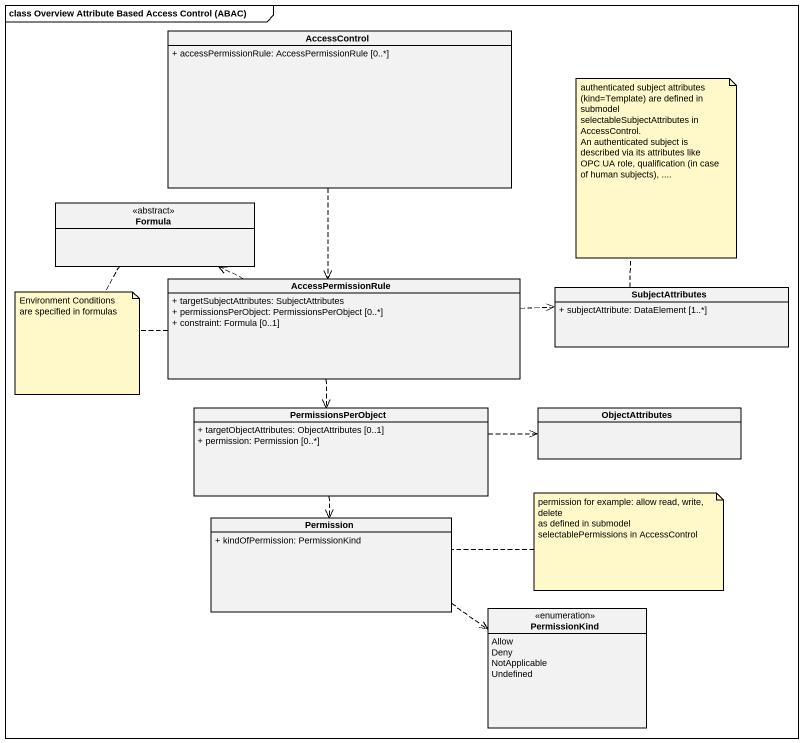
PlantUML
@startuml
mainframe class Overview Attribute Based Access Control (ABAC)
hide circle
hide empty members
skinparam classAttributeIconSize 0
class AccessControl {
  + accessPermissionRule: AccessPermissionRule [0..*]
}
class Formula <<abstract>>
class AccessPermissionRule {
  + targetSubjectAttributes: SubjectAttributes
  + permissionsPerObject: PermissionsPerObject [0..*]
  + constraint: Formula [0..1]
}
class SubjectAttributes {
  + subjectAttribute: DataElement [1..*]
}
class PermissionsPerObject {
  + targetObjectAttributes: ObjectAttributes [0..1]
  + permission: Permission [0..*]
}
class ObjectAttributes
class Permission {
  + kindOfPermission: PermissionKind
}
enum PermissionKind {
  Allow
  Deny
  NotApplicable
  Undefined
}
AccessControl ..> AccessPermissionRule
AccessPermissionRule .left.> Formula
AccessPermissionRule .right.> SubjectAttributes
AccessPermissionRule ..> PermissionsPerObject
PermissionsPerObject .right.> ObjectAttributes
PermissionsPerObject ..> Permission
Permission .right.> PermissionKind
note top of SubjectAttributes
  authenticated subject attributes (kind=Template) are defined in submodel selectableSubjectAttributes in AccessControl.
  An authenticated subject is described via its attributes like OPC UA role, qualification (in case of human subjects), ....
end note
note as N2
  Environment Conditions are specified in formulas
end note
N2 .. Formula
N2 .. AccessPermissionRule
note right of Permission
  permission for example: allow read, write, delete
  as defined in submodel selectablePermissions in AccessControl
end note
@enduml
